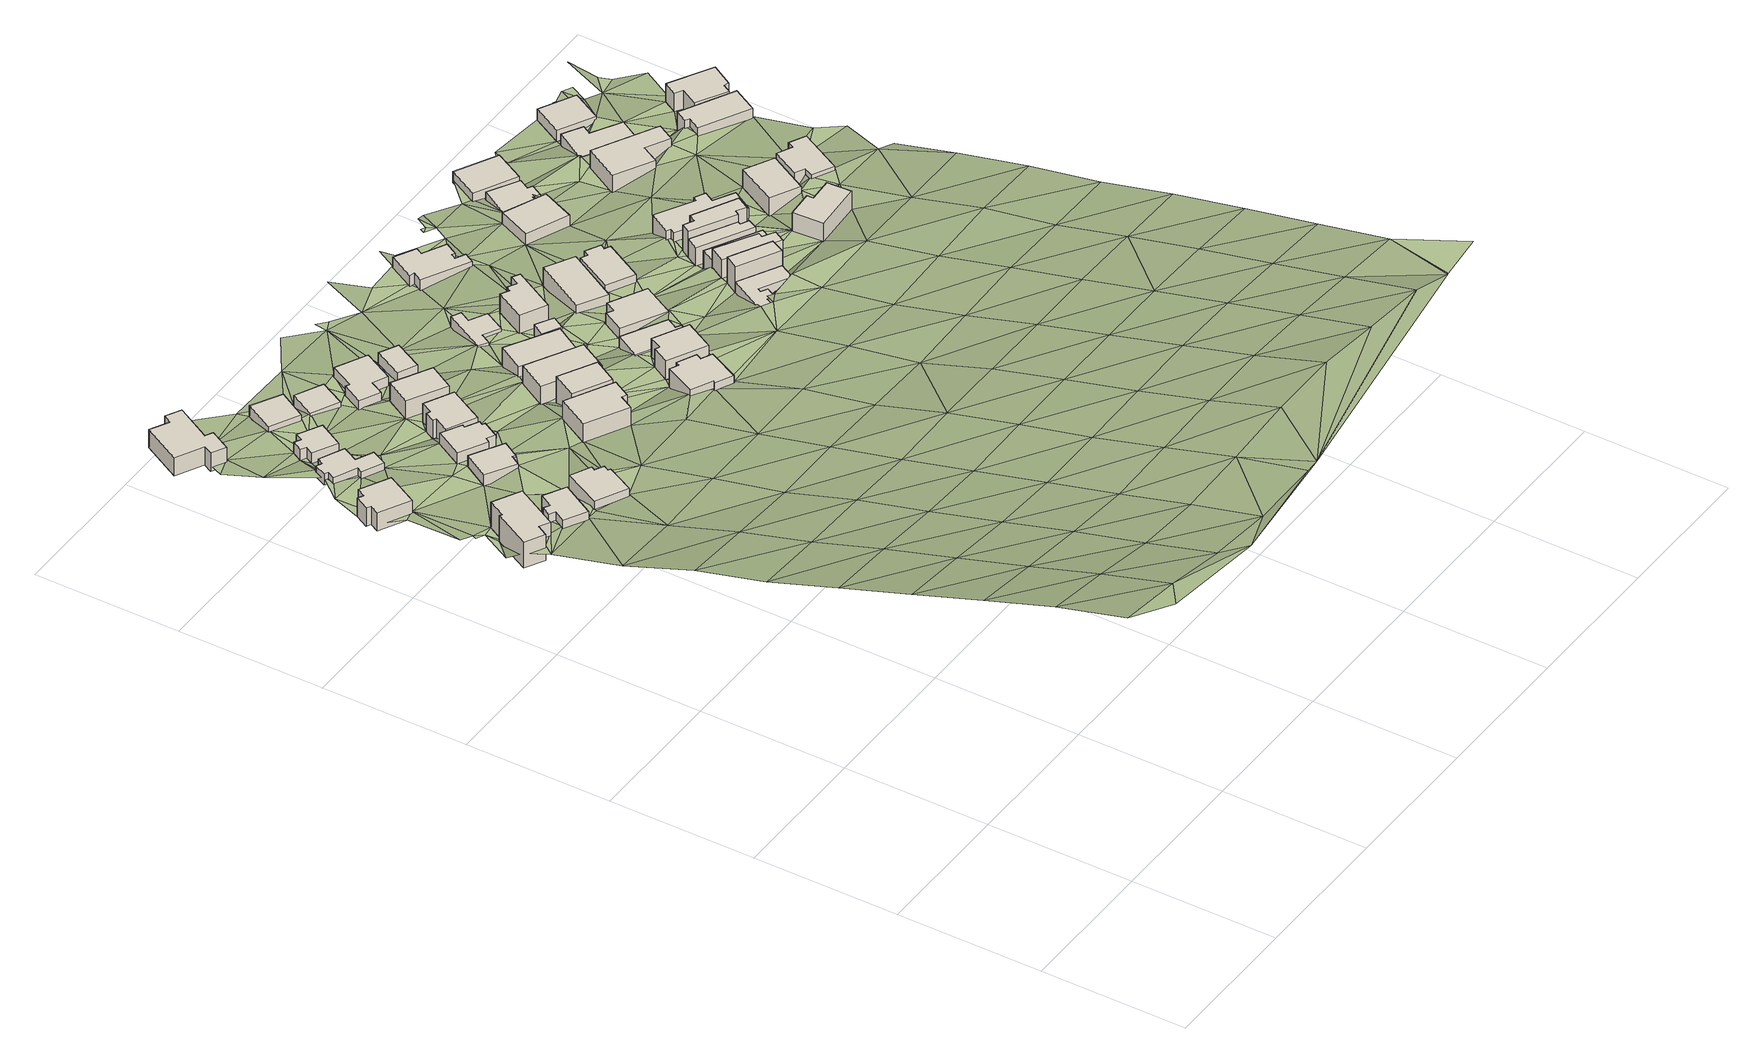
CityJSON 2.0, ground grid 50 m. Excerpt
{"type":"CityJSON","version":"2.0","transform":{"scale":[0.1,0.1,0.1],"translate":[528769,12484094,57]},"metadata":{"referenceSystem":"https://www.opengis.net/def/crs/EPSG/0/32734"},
"CityObjects":{
"building1":{"type":"Building","attributes":{"address":"8A Cloete Road Universtity Estate Cape Town","building":"house","building:levels":3,"building_height":9.7,"plus_code":"4FRW3F62+4Q5","ground_height":96.62,"roof_height":106.32},"geometry":[{"type":"Solid","lod":"1","boundaries":[[[[0,1,2,3]],[[1,4,5,2]],[[4,6,7,5]],[[6,8,9,7]],[[8,10,11,9]],[[10,12,13,11]],[[12,14,15,13]],[[14,0,3,15]],[[3,2,5,7,9,11,13,15]],[[14,12,10,8,6,4,1,0]]]]}]},
"building2":{"type":"Building","attributes":{"address":"19 Haig Road University Estate Cape Town","building":"house","building:levels":2,"building_height":6.9,"plus_code":"4FRW3F62+7Q8","ground_height":91.01,"roof_height":97.91},"geometry":[{"type":"Solid","lod":"1","boundaries":[[[[16,17,18,19]],[[17,20,21,18]],[[20,22,23,21]],[[22,24,25,23]],[[24,26,27,25]],[[26,28,29,27]],[[28,30,31,29]],[[30,16,19,31]],[[19,18,21,23,25,27,29,31]],[[30,28,26,24,22,20,17,16]]]]}]},
"building3":{"type":"Building","attributes":{"address":"8 Cloete Road Universtity Estate Cape Town","building":"house","building:levels":2,"building_height":6.9,"plus_code":"4FRW3F62+3VC","ground_height":96.92,"roof_height":103.82},"geometry":[{"type":"Solid","lod":"1","boundaries":[[[[32,33,34,35]],[[33,36,37,34]],[[36,38,39,37]],[[38,40,41,39]],[[40,42,43,41]],[[42,44,45,43]],[[44,46,47,45]],[[46,32,35,47]],[[35,34,37,39,41,43,45,47]],[[46,44,42,40,38,36,33,32]]]]}]},
"building4":{"type":"Building","attributes":{"address":"Cloete Road Universtity Estate Cape Town","building":"house","building:levels":2,"building_height":6.9,"plus_code":"4FRW3F62+3W7","ground_height":96.92,"roof_height":103.82},"geometry":[{"type":"Solid","lod":"1","boundaries":[[[[48,49,50,51]],[[49,52,53,50]],[[52,54,55,53]],[[54,56,57,55]],[[56,58,59,57]],[[58,60,61,59]],[[60,62,63,61]],[[62,48,51,63]],[[51,50,53,55,57,59,61,63]],[[62,60,58,56,54,52,49,48]]]]}]},
"building5":{"type":"Building","attributes":{"address":"17 Haig Road University Estate Cape Town","building":"house","building:levels":1,"building_height":4.1,"plus_code":"4FRW3F62+8RW","ground_height":88.44,"roof_height":92.54},"geometry":[{"type":"Solid","lod":"1","boundaries":[[[[64,65,66,67]],[[65,68,69,66]],[[68,70,71,69]],[[70,72,73,71]],[[72,74,75,73]],[[74,76,77,75]],[[76,78,79,77]],[[78,80,81,79]],[[80,82,83,81]],[[82,84,85,83]],[[84,86,87,85]],[[86,64,67,87]],[[67,66,69,71,73,75,77,79,81,83,85,87]],[[86,84,82,80,78,76,74,72,70,68,65,64]]]]}]},
"building6":{"type":"Building","attributes":{"address":"32 Rhodes Avenue University Estate Cape Town","building":"house","building:levels":2,"building_height":6.9,"plus_code":"4FRW3F62+GQG","ground_height":83.82,"roof_height":90.72},"geometry":[{"type":"Solid","lod":"1","boundaries":[[[[88,89,90,91]],[[89,92,93,90]],[[92,94,95,93]],[[94,96,97,95]],[[96,98,99,97]],[[98,100,101,99]],[[100,102,103,101]],[[102,104,105,103]],[[104,106,107,105]],[[106,88,91,107]],[[91,90,93,95,97,99,101,103,105,107]],[[106,104,102,100,98,96,94,92,89,88]]]]}]},
"building7":{"type":"Building","attributes":{"address":"18 Cloete Road University Estate Cape Town","building":"house","building:levels":1,"building_height":4.1,"plus_code":"4FRW3F62+6W3","ground_height":93.37,"roof_height":97.47},"geometry":[{"type":"Solid","lod":"1","boundaries":[[[[108,109,110,111]],[[109,112,113,110]],[[112,114,115,113]],[[114,116,117,115]],[[116,118,119,117]],[[118,108,111,119]],[[111,110,113,115,117,119]],[[118,116,114,112,109,108]]]]}]},
"building8":{"type":"Building","attributes":{"address":"15 Haig Road University Estate Cape Town","building":"house","building:levels":1,"building_height":4.1,"plus_code":"4FRW3F62+9VR","ground_height":87.61,"roof_height":91.71},"geometry":[{"type":"Solid","lod":"1","boundaries":[[[[120,121,122,123]],[[121,124,125,122]],[[124,126,127,125]],[[126,128,129,127]],[[128,130,131,129]],[[130,132,133,131]],[[132,134,135,133]],[[134,120,123,135]],[[123,122,125,127,129,131,133,135]],[[134,132,130,128,126,124,121,120]]]]}]},
"building9":{"type":"Building","attributes":{"address":"16 Fryde Road University Estate Cape Town","building":"house","building:levels":1,"building_height":4.1,"plus_code":"4FRW3F62+6WX","ground_height":93.37,"roof_height":97.47},"geometry":[{"type":"Solid","lod":"1","boundaries":[[[[136,137,138,139]],[[137,140,141,138]],[[140,142,143,141]],[[142,144,145,143]],[[144,146,147,145]],[[146,148,149,147]],[[148,150,151,149]],[[150,152,153,151]],[[152,154,155,153]],[[154,136,139,155]],[[139,138,141,143,145,147,149,151,153,155]],[[154,152,150,148,146,144,142,140,137,136]]]]}]},
"building10":{"type":"Building","attributes":{"address":"34 Haig Road University Estate Cape Town","building":"house","building:levels":1,"building_height":4.1,"plus_code":"4FRW3F62+FV9","ground_height":84.83,"roof_height":88.93},"geometry":[{"type":"Solid","lod":"1","boundaries":[[[[156,157,158,159]],[[157,160,161,158]],[[160,162,163,161]],[[162,156,159,163]],[[159,158,161,163]],[[162,160,157,156]]]]}]},
"building11":{"type":"Building","attributes":{"address":"14 Fryde Road University Estate Cape Town","building":"house","building:levels":2,"building_height":6.9,"plus_code":"4FRW3F62+7XM","ground_height":90.07,"roof_height":96.97},"geometry":[{"type":"Solid","lod":"1","boundaries":[[[[164,165,166,167]],[[165,168,169,166]],[[168,170,171,169]],[[170,172,173,171]],[[172,174,175,173]],[[174,176,177,175]],[[176,178,179,177]],[[178,164,167,179]],[[167,166,169,171,173,175,177,179]],[[178,176,174,172,170,168,165,164]]]]}]},
"building12":{"type":"Building","attributes":{"address":"University Estate Cape Town","building":"house","building:levels":1,"building_height":4.1,"plus_code":"4FRW3F62+CXJ","ground_height":83.81,"roof_height":87.91},"geometry":[{"type":"Solid","lod":"1","boundaries":[[[[180,181,182,183]],[[181,184,185,182]],[[184,186,187,185]],[[186,180,183,187]],[[183,182,185,187]],[[186,184,181,180]]]]}]},
"building13":{"type":"Building","attributes":{"address":"23 Fryde Road University Estate Cape Town","building":"house","building:levels":2,"building_height":6.9,"plus_code":"4FRW3F63+43J","ground_height":97.37,"roof_height":104.27},"geometry":[{"type":"Solid","lod":"1","boundaries":[[[[188,189,190,191]],[[189,192,193,190]],[[192,194,195,193]],[[194,196,197,195]],[[196,198,199,197]],[[198,188,191,199]],[[191,190,193,195,197,199]],[[198,196,194,192,189,188]]]]}]},
"building14":{"type":"Building","attributes":{"address":"12 Fryde Road University Estate Cape Town","building":"house","building:levels":2,"building_height":6.9,"plus_code":"4FRW3F63+82J","ground_height":90.07,"roof_height":96.97},"geometry":[{"type":"Solid","lod":"1","boundaries":[[[[200,201,202,203]],[[201,204,205,202]],[[204,206,207,205]],[[206,200,203,207]],[[203,202,205,207]],[[206,204,201,200]]]]}]},
"building15":{"type":"Building","attributes":{"address":"University Estate Cape Town","building":"house","building:levels":1,"building_height":4.1,"plus_code":"4FRW3F63+C22","ground_height":85.43,"roof_height":89.53},"geometry":[{"type":"Solid","lod":"1","boundaries":[[[[208,209,210,211]],[[209,212,213,210]],[[212,214,215,213]],[[214,216,217,215]],[[216,218,219,217]],[[218,220,221,219]],[[220,222,223,221]],[[222,208,211,223]],[[211,210,213,215,217,219,221,223]],[[222,220,218,216,214,212,209,208]]]]}]},
"building16":{"type":"Building","attributes":{"address":"21 Fryde Road University Estate Cape Town","building":"house","building:levels":3,"building_height":9.7,"plus_code":"4FRW3F63+53H","ground_height":92.98,"roof_height":102.68},"geometry":[{"type":"Solid","lod":"1","boundaries":[[[[224,225,226,227]],[[225,228,229,226]],[[228,230,231,229]],[[230,224,227,231]],[[227,226,229,231]],[[230,228,225,224]]]]}]},
"building17":{"type":"Building","attributes":{"address":"19 Fryde Road University Estate Cape Town","building":"house","building:levels":2,"building_height":6.9,"plus_code":"4FRW3F63+647","ground_height":92.33,"roof_height":99.23},"geometry":[{"type":"Solid","lod":"1","boundaries":[[[[232,233,234,235]],[[233,236,237,234]],[[236,238,239,237]],[[238,232,235,239]],[[235,234,237,239]],[[238,236,233,232]]]]}]},
"building18":{"type":"Building","attributes":{"address":"40 Fryde Road University Estate Cape Town","building":"house","building:levels":1,"building_height":4.1,"plus_code":"4FRW3F63+93V","ground_height":85.43,"roof_height":89.53},"geometry":[{"type":"Solid","lod":"1","boundaries":[[[[240,241,242,243]],[[241,244,245,242]],[[244,246,247,245]],[[246,240,243,247]],[[243,242,245,247]],[[246,244,241,240]]]]}]},
"building19":{"type":"Building","attributes":{"address":"20 Baris Road University Estate Cape Town","building":"house","building:levels":2,"building_height":6.9,"plus_code":"4FRW3F63+35G","ground_height":96.69,"roof_height":103.59},"geometry":[{"type":"Solid","lod":"1","boundaries":[[[[248,249,250,251]],[[249,252,253,250]],[[252,254,255,253]],[[254,256,257,255]],[[256,258,259,257]],[[258,260,261,259]],[[260,262,263,261]],[[262,264,265,263]],[[264,266,267,265]],[[266,248,251,267]],[[251,250,253,255,257,259,261,263,265,267]],[[266,264,262,260,258,256,254,252,249,248]]]]}]},
"building20":{"type":"Building","attributes":{"address":"15 Fryde Road University Estate Cape Town","building":"house","building:levels":2,"building_height":6.9,"plus_code":"4FRW3F63+749","ground_height":89.05,"roof_height":95.95},"geometry":[{"type":"Solid","lod":"1","boundaries":[[[[268,269,270,271]],[[269,272,273,270]],[[272,274,275,273]],[[274,268,271,275]],[[271,270,273,275]],[[274,272,269,268]]]]}]},
"building21":{"type":"Building","attributes":{"address":"18 Baris Road University Estate Cape Town","building":"house","building:levels":2,"building_height":6.9,"plus_code":"4FRW3F63+46C","ground_height":96.69,"roof_height":103.59},"geometry":[{"type":"Solid","lod":"1","boundaries":[[[[276,277,278,279]],[[277,280,281,278]],[[280,282,283,281]],[[282,284,285,283]],[[284,286,287,285]],[[286,276,279,287]],[[279,278,281,283,285,287]],[[286,284,282,280,277,276]]]]}]},
"building22":{"type":"Building","attributes":{"address":"16 Baris Road University Estate Cape Town","building":"house","building:levels":1,"building_height":4.1,"plus_code":"4FRW3F63+565","ground_height":92.33,"roof_height":96.43},"geometry":[{"type":"Solid","lod":"1","boundaries":[[[[288,289,290,291]],[[289,292,293,290]],[[292,294,295,293]],[[294,296,297,295]],[[296,298,299,297]],[[298,288,291,299]],[[291,290,293,295,297,299]],[[298,296,294,292,289,288]]]]}]},
"building23":{"type":"Building","attributes":{"address":"11 Fryde Road University Estate Cape Town","building":"house","building:levels":1,"building_height":4.1,"plus_code":"4FRW3F63+958","ground_height":84.53,"roof_height":88.63},"geometry":[{"type":"Solid","lod":"1","boundaries":[[[[300,301,302,303]],[[301,304,305,302]],[[304,306,307,305]],[[306,308,309,307]],[[308,310,311,309]],[[310,312,313,311]],[[312,314,315,313]],[[314,300,303,315]],[[303,302,305,307,309,311,313,315]],[[314,312,310,308,306,304,301,300]]]]}]},
"building24":{"type":"Building","attributes":{"address":"University Estate Cape Town","building":"house","building:levels":1,"building_height":4.1,"plus_code":"4FRW3F63+76J","ground_height":88.17,"roof_height":92.27},"geometry":[{"type":"Solid","lod":"1","boundaries":[[[[316,317,318,319]],[[317,320,321,318]],[[320,322,323,321]],[[322,316,319,323]],[[319,318,321,323]],[[322,320,317,316]]]]}]},
"building25":{"type":"Building","attributes":{"address":"44 Rhodes Avenue University Estate Cape Town","building":"house","building:levels":2,"building_height":6.9,"plus_code":"4FRW3F63+86G","ground_height":87.6,"roof_height":94.5},"geometry":[{"type":"Solid","lod":"1","boundaries":[[[[324,325,326,327]],[[325,328,329,326]],[[328,330,331,329]],[[330,332,333,331]],[[332,334,335,333]],[[334,336,337,335]],[[336,338,339,337]],[[338,324,327,339]],[[327,326,329,331,333,335,337,339]],[[338,336,334,332,330,328,325,324]]]]}]},
"building26":{"type":"Building","attributes":{"address":"14 Baris Road University Estate Cape Town","building":"house","building:levels":1,"building_height":4.1,"plus_code":"4FRW3F63+674","ground_height":91.77,"roof_height":95.87},"geometry":[{"type":"Solid","lod":"1","boundaries":[[[[340,341,342,343]],[[341,344,345,342]],[[344,346,347,345]],[[346,348,349,347]],[[348,350,351,349]],[[350,340,343,351]],[[343,342,345,347,349,351]],[[350,348,346,344,341,340]]]]}]},
"building27":{"type":"Building","attributes":{"address":"46 Rhodes Avenue University Estate Cape Town","building":"house","building:levels":2,"building_height":6.9,"plus_code":"4FRW3F63+77Q","ground_height":87.6,"roof_height":94.5},"geometry":[{"type":"Solid","lod":"1","boundaries":[[[[352,353,354,355]],[[353,356,357,354]],[[356,358,359,357]],[[358,352,355,359]],[[355,354,357,359]],[[358,356,353,352]]]]}]},
"building28":{"type":"Building","attributes":{"address":"19 Baris Road University Estate Cape Town","building":"house","building:levels":1,"building_height":4.1,"plus_code":"4FRW3F63+3CR","ground_height":96.11,"roof_height":100.21},"geometry":[{"type":"Solid","lod":"1","boundaries":[[[[360,361,362,363]],[[361,364,365,362]],[[364,366,367,365]],[[366,368,369,367]],[[368,370,371,369]],[[370,372,373,371]],[[372,374,375,373]],[[374,376,377,375]],[[376,378,379,377]],[[378,360,363,379]],[[363,362,365,367,369,371,373,375,377,379]],[[378,376,374,372,370,368,366,364,361,360]]]]}]},
"building29":{"type":"Building","attributes":{"address":"9 Fryde Road University Estate Cape Town","building":"house","building:levels":1,"building_height":4.1,"plus_code":"4FRW3F63+F74","ground_height":80.74,"roof_height":84.84},"geometry":[{"type":"Solid","lod":"1","boundaries":[[[[380,381,382,383]],[[381,384,385,382]],[[384,386,387,385]],[[386,388,389,387]],[[388,390,391,389]],[[390,392,393,391]],[[392,394,395,393]],[[394,396,397,395]],[[396,398,399,397]],[[398,400,401,399]],[[400,402,403,401]],[[402,380,383,403]],[[383,382,385,387,389,391,393,395,397,399,401,403]],[[402,400,398,396,394,392,390,388,386,384,381,380]]]]}]},
"building30":{"type":"Building","attributes":{"address":"12 Baris Road University Estate Cape Town","building":"house","building:levels":2,"building_height":6.9,"plus_code":"4FRW3F63+78H","ground_height":86.99,"roof_height":93.89},"geometry":[{"type":"Solid","lod":"1","boundaries":[[[[404,405,406,407]],[[405,408,409,406]],[[408,410,411,409]],[[410,412,413,411]],[[412,414,415,413]],[[414,416,417,415]],[[416,418,419,417]],[[418,404,407,419]],[[407,406,409,411,413,415,417,419]],[[418,416,414,412,410,408,405,404]]]]}]},
"building31":{"type":"Building","attributes":{"address":"17 Baris Road University Estate Cape Town","building":"house","building:levels":3,"building_height":9.7,"plus_code":"4FRW3F63+4CC","ground_height":96.11,"roof_height":105.81},"geometry":[{"type":"Solid","lod":"1","boundaries":[[[[361,360,420,421]],[[360,422,423,420]],[[422,424,425,423]],[[424,361,421,425]],[[421,420,423,425]],[[424,422,360,361]]]]}]},
"building32":{"type":"Building","attributes":{"address":"15 Baris Road University Estate Cape Town","building":"house","building:levels":2,"building_height":6.9,"plus_code":"4FRW3F63+4CV","ground_height":95.92,"roof_height":102.82},"geometry":[{"type":"Solid","lod":"1","boundaries":[[[[426,427,428,429]],[[427,430,431,428]],[[430,432,433,431]],[[432,434,435,433]],[[434,436,437,435]],[[436,426,429,437]],[[429,428,431,433,435,437]],[[436,434,432,430,427,426]]]]}]},
"building33":{"type":"Building","attributes":{"address":"13A Baris Road University Estate Cape Town","building":"house","building:levels":2,"building_height":6.9,"plus_code":"4FRW3F63+5C9","ground_height":91.45,"roof_height":98.35},"geometry":[{"type":"Solid","lod":"1","boundaries":[[[[438,439,440,441]],[[439,442,443,440]],[[442,444,445,443]],[[444,446,447,445]],[[446,448,449,447]],[[448,438,441,449]],[[441,440,443,445,447,449]],[[448,446,444,442,439,438]]]]}]},
"building34":{"type":"Building","attributes":{"address":"13 Baris Road University Estate Cape Town","building":"house","building:levels":2,"building_height":6.9,"plus_code":"4FRW3F63+5FR","ground_height":90.93,"roof_height":97.83},"geometry":[{"type":"Solid","lod":"1","boundaries":[[[[450,451,452,453]],[[451,454,455,452]],[[454,456,457,455]],[[456,458,459,457]],[[458,460,461,459]],[[460,450,453,461]],[[453,452,455,457,459,461]],[[460,458,456,454,451,450]]]]}]},
"building35":{"type":"Building","attributes":{"address":"11 Baris Road University Estate Cape Town","building":"house","building:levels":3,"building_height":9.7,"plus_code":"4FRW3F63+6F3","ground_height":90.93,"roof_height":100.63},"geometry":[{"type":"Solid","lod":"1","boundaries":[[[[451,450,462,463]],[[450,464,465,462]],[[464,466,467,465]],[[466,468,469,467]],[[468,470,471,469]],[[470,472,473,471]],[[472,474,475,473]],[[474,451,463,475]],[[463,462,465,467,469,471,473,475]],[[474,472,470,468,466,464,450,451]]]]}]},
"building36":{"type":"Building","attributes":{"address":"10 Baris Road University Estate Cape Town","building":"house","building:levels":1,"building_height":4.1,"plus_code":"4FRW3F63+CC3","ground_height":82.89,"roof_height":86.99},"geometry":[{"type":"Solid","lod":"1","boundaries":[[[[476,477,478,479]],[[477,480,481,478]],[[480,482,483,481]],[[482,476,479,483]],[[479,478,481,483]],[[482,480,477,476]]]]}]},
"building37":{"type":"Building","attributes":{"address":"9 Baris Road University Estate Cape Town","building":"house","building:levels":2,"building_height":6.9,"plus_code":"4FRW3F63+6FQ","ground_height":86.99,"roof_height":93.89},"geometry":[{"type":"Solid","lod":"1","boundaries":[[[[484,485,486,487]],[[485,488,489,486]],[[488,490,491,489]],[[490,492,493,491]],[[492,494,495,493]],[[494,496,497,495]],[[496,498,499,497]],[[498,500,501,499]],[[500,502,503,501]],[[502,484,487,503]],[[487,486,489,491,493,495,497,499,501,503]],[[502,500,498,496,494,492,490,488,485,484]]]]}]},
"building38":{"type":"Building","attributes":{"address":"16 Lorraine Avenue University Estate Cape Town","building":"house","building:levels":2,"building_height":6.9,"plus_code":"4FRW3F63+4H6","ground_height":95.59,"roof_height":102.49},"geometry":[{"type":"Solid","lod":"1","boundaries":[[[[504,505,506,507]],[[505,508,509,506]],[[508,510,511,509]],[[510,512,513,511]],[[512,514,515,513]],[[514,504,507,515]],[[507,506,509,511,513,515]],[[514,512,510,508,505,504]]]]}]},
"building39":{"type":"Building","attributes":{"address":"8 Baris Road University Estate Cape Town","building":"house","building:levels":1,"building_height":4.1,"plus_code":"4FRW3F63+CFR","ground_height":77.83,"roof_height":81.93},"geometry":[{"type":"Solid","lod":"1","boundaries":[[[[516,517,518,519]],[[517,520,521,518]],[[520,522,523,521]],[[522,524,525,523]],[[524,526,527,525]],[[526,528,529,527]],[[528,530,531,529]],[[530,516,519,531]],[[519,518,521,523,525,527,529,531]],[[530,528,526,524,522,520,517,516]]]]}]},
"building40":{"type":"Building","attributes":{"address":"6 Baris Road University Estate Cape Town","building":"house","building:levels":1,"building_height":4.1,"plus_code":"4FRW3F63+FFW","ground_height":77.83,"roof_height":81.93},"geometry":[{"type":"Solid","lod":"1","boundaries":[[[[532,533,534,535]],[[533,536,537,534]],[[536,538,539,537]],[[538,532,535,539]],[[535,534,537,539]],[[538,536,533,532]]]]}]},
"building41":{"type":"Building","attributes":{"address":"52 Lorraine Avenue University Estate Cape Town","building":"house","building:levels":2,"building_height":6.9,"plus_code":"4FRW3F63+5HX","ground_height":90.2,"roof_height":97.1},"geometry":[{"type":"Solid","lod":"1","boundaries":[[[[540,541,542,543]],[[541,544,545,542]],[[544,546,547,545]],[[546,540,543,547]],[[543,542,545,547]],[[546,544,541,540]]]]}]},
"building42":{"type":"Building","attributes":{"address":"54 Lorraine Avenue University Estate Cape Town","building":"house","building:levels":2,"building_height":6.9,"plus_code":"4FRW3F63+5MR","ground_height":89.45,"roof_height":96.35},"geometry":[{"type":"Solid","lod":"1","boundaries":[[[[548,549,550,551]],[[549,552,553,550]],[[552,554,555,553]],[[554,556,557,555]],[[556,558,559,557]],[[558,560,561,559]],[[560,562,563,561]],[[562,548,551,563]],[[551,550,553,555,557,559,561,563]],[[562,560,558,556,554,552,549,548]]]]}]},
"building43":{"type":"Building","attributes":{"address":"7 Baris Road University Estate Cape Town","building":"house","building:levels":2,"building_height":6.9,"plus_code":"4FRW3F63+9HP","ground_height":80.76,"roof_height":87.66},"geometry":[{"type":"Solid","lod":"1","boundaries":[[[[564,565,566,567]],[[565,568,569,566]],[[568,570,571,569]],[[570,572,573,571]],[[572,574,575,573]],[[574,564,567,575]],[[567,566,569,571,573,575]],[[574,572,570,568,565,564]]]]}]},
"building44":{"type":"Building","attributes":{"address":"5 Baris Road University Estate Cape Town","building":"house","building:levels":1,"building_height":4.1,"plus_code":"4FRW3F63+CJC","ground_height":76.83,"roof_height":80.93},"geometry":[{"type":"Solid","lod":"1","boundaries":[[[[576,577,578,579]],[[577,580,581,578]],[[580,582,583,581]],[[582,584,585,583]],[[584,586,587,585]],[[586,576,579,587]],[[579,578,581,583,585,587]],[[586,584,582,580,577,576]]]]}]},
"building45":{"type":"Building","attributes":{"address":"3 Baris Road University Estate Cape Town","building":"house","building:levels":1,"building_height":4.1,"plus_code":"4FRW3F63+FJH","ground_height":76.83,"roof_height":80.93},"geometry":[{"type":"Solid","lod":"1","boundaries":[[[[588,589,590,591]],[[589,592,593,590]],[[592,594,595,593]],[[594,588,591,595]],[[591,590,593,595]],[[594,592,589,588]]]]}]},
"building46":{"type":"Building","attributes":{"address":"12 Lorraine Avenue University Estate Cape Town","building":"house","building:levels":2,"building_height":6.9,"plus_code":"4FRW3F63+8PJ","ground_height":80.76,"roof_height":87.66},"geometry":[{"type":"Solid","lod":"1","boundaries":[[[[596,597,598,599]],[[597,600,601,598]],[[600,602,603,601]],[[602,604,605,603]],[[604,606,607,605]],[[606,596,599,607]],[[599,598,601,603,605,607]],[[606,604,602,600,597,596]]]]}]},
"building47":{"type":"Building","attributes":{"address":"10 Lorraine Avenue University Estate Cape Town","building":"house","building:levels":2,"building_height":6.9,"plus_code":"4FRW3F63+9Q2","ground_height":80.21,"roof_height":87.11},"geometry":[{"type":"Solid","lod":"1","boundaries":[[[[608,609,610,611]],[[609,612,613,610]],[[612,614,615,613]],[[614,616,617,615]],[[616,618,619,617]],[[618,620,621,619]],[[620,622,623,621]],[[622,608,611,623]],[[611,610,613,615,617,619,621,623]],[[622,620,618,616,614,612,609,608]]]]}]},
"terrain1":{"type":"TINRelief","geometry":[{"type":"CompositeSurface","lod":"1","boundaries":[[[624,625,626]],[[627,624,626]],[[628,629,625]],[[628,625,624]],[[630,631,629]],[[630,629,628]],[[624,627,632]],[[631,633,634]],[[628,624,635]],[[633,631,630]],[[636,637,634]],[[638,630,628]],[[624,632,635]],[[636,634,633]],[[635,638,628]],[[637,639,640]],[[633,630,641]],[[637,636,639]],[[630,638,641]],[[640,642,643]],[[644,636,633]],[[642,640,639]],[[645,635,632]],[[645,638,635]],[[646,647,648]],[[644,633,641]],[[646,6,649]],[[647,650,648]],[[643,651,647]],[[639,636,652]],[[653,643,642]],[[650,654,648]],[[6,655,649]],[[656,641,638]],[[647,657,650]],[[652,636,644]],[[655,658,659]],[[655,6,4]],[[651,643,653]],[[656,638,645]],[[655,1,658]],[[655,4,1]],[[660,658,661]],[[651,657,647]],[[639,662,642]],[[660,661,663]],[[657,664,650]],[[661,658,1]],[[665,663,661]],[[664,38,650]],[[644,641,666]],[[662,639,652]],[[657,667,664]],[[632,668,645]],[[38,669,650]],[[16,20,17]],[[666,641,656]],[[16,670,20]],[[671,653,642]],[[653,672,651]],[[673,33,38]],[[38,33,669]],[[644,674,652]],[[675,1,669]],[[676,661,1]],[[671,642,662]],[[677,651,672]],[[678,672,653]],[[16,679,670]],[[680,651,677]],[[674,644,666]],[[669,33,675]],[[681,668,632]],[[645,682,656]],[[683,670,684]],[[679,16,685]],[[1,675,676]],[[677,672,678]],[[685,661,686]],[[670,679,684]],[[33,680,675]],[[652,687,662]],[[683,684,688]],[[680,677,48]],[[689,653,671]],[[678,653,689]],[[690,683,691]],[[686,661,676]],[[666,656,682]],[[692,693,690]],[[675,680,48]],[[645,668,682]],[[687,652,674]],[[684,679,694]],[[695,693,692]],[[696,679,685]],[[126,690,691]],[[691,697,65]],[[685,686,696]],[[692,690,124]],[[698,671,662]],[[65,126,691]],[[675,48,699]],[[699,676,675]],[[124,690,126]],[[666,700,674]],[[130,126,65]],[[676,701,686]],[[698,662,687]],[[65,702,130]],[[126,130,128]],[[703,678,689]],[[696,686,704]],[[705,706,707]],[[703,708,678]],[[709,708,705]],[[700,666,682]],[[668,681,682]],[[710,711,702]],[[704,686,701]],[[132,130,702]],[[711,696,712]],[[692,713,714]],[[715,48,706]],[[716,689,671]],[[713,692,124]],[[703,705,708]],[[717,718,714]],[[132,702,711]],[[699,48,715]],[[124,121,120]],[[711,712,132]],[[719,696,704]],[[719,712,696]],[[687,674,720]],[[715,706,705]],[[721,722,699]],[[704,701,140]],[[716,671,698]],[[120,713,124]],[[721,699,715]],[[720,674,700]],[[701,114,140]],[[723,705,703]],[[120,724,713]],[[725,717,714]],[[724,120,134]],[[689,726,703]],[[157,714,713]],[[719,176,712]],[[114,721,715]],[[712,204,132]],[[705,723,715]],[[682,681,727]],[[728,698,687]],[[140,114,144]],[[144,142,140]],[[714,157,725]],[[726,689,716]],[[713,724,729]],[[176,174,712]],[[134,132,204]],[[719,154,730]],[[176,719,730]],[[700,682,727]],[[731,724,134]],[[728,687,720]],[[114,732,144]],[[204,712,174]],[[176,730,178]],[[724,731,729]],[[154,152,150]],[[733,730,154]],[[734,114,715]],[[703,192,723]],[[732,146,144]],[[148,146,150]],[[733,154,150]],[[735,716,698]],[[715,723,734]],[[732,114,734]],[[146,733,150]],[[736,703,726]],[[146,732,733]],[[134,737,731]],[[174,172,170]],[[156,725,157]],[[134,204,738]],[[700,739,720]],[[170,204,174]],[[736,192,703]],[[181,729,731]],[[728,735,698]],[[737,134,738]],[[181,156,729]],[[739,700,727]],[[740,726,716]],[[733,732,741]],[[206,204,170]],[[742,727,681]],[[738,204,201]],[[732,734,741]],[[743,728,720]],[[725,156,744]],[[168,206,170]],[[735,740,716]],[[737,738,745]],[[746,738,201]],[[739,743,720]],[[156,181,744]],[[196,194,192]],[[747,741,734]],[[748,737,745]],[[168,733,749]],[[198,747,734]],[[750,736,726]],[[751,192,736]],[[749,733,741]],[[746,201,200]],[[748,744,181]],[[192,751,196]],[[752,735,728]],[[747,225,741]],[[749,206,168]],[[740,753,726]],[[754,745,755]],[[754,748,745]],[[756,746,757]],[[198,758,747]],[[739,727,742]],[[200,757,746]],[[743,752,728]],[[753,750,726]],[[744,748,754]],[[750,751,736]],[[196,260,198]],[[200,206,759]],[[200,760,757]],[[260,196,751]],[[206,749,761]],[[762,742,681]],[[763,741,225]],[[198,260,758]],[[760,200,244]],[[206,761,759]],[[739,764,743]],[[740,735,765]],[[240,757,760]],[[766,751,750]],[[752,767,735]],[[225,768,763]],[[759,244,200]],[[768,758,763]],[[757,240,208]],[[739,742,764]],[[758,260,286]],[[753,769,750]],[[754,770,744]],[[753,740,765]],[[284,763,758]],[[735,767,765]],[[758,286,284]],[[761,749,771]],[[759,761,269]],[[256,260,258]],[[752,743,772]],[[208,770,754]],[[260,256,286]],[[773,244,759]],[[286,256,254]],[[772,743,764]],[[769,774,775]],[[771,749,232]],[[776,240,246]],[[770,777,744]],[[240,770,208]],[[244,773,246]],[[778,769,753]],[[269,773,759]],[[763,284,779]],[[779,232,763]],[[681,780,762]],[[286,254,781]],[[254,782,775]],[[776,770,240]],[[767,752,783]],[[773,776,246]],[[284,282,280]],[[753,765,778]],[[254,775,781]],[[280,779,284]],[[784,774,769]],[[764,742,762]],[[269,785,773]],[[752,772,783]],[[232,786,771]],[[785,269,320]],[[289,232,779]],[[774,784,775]],[[787,320,269]],[[776,773,306]],[[289,786,232]],[[786,787,771]],[[767,788,765]],[[295,779,280]],[[784,769,778]],[[781,775,784]],[[789,770,776]],[[790,791,770]],[[792,772,764]],[[785,793,794]],[[785,320,795]],[[783,788,767]],[[277,295,280]],[[277,781,295]],[[796,786,289]],[[787,786,797]],[[793,785,795]],[[320,787,797]],[[770,789,790]],[[762,792,764]],[[798,776,306]],[[795,320,317]],[[781,784,295]],[[799,780,681]],[[789,776,798]],[[778,765,800]],[[796,801,786]],[[786,801,797]],[[289,291,796]],[[795,317,802]],[[783,772,803]],[[793,795,804]],[[301,805,304]],[[800,765,788]],[[802,317,316]],[[805,793,804]],[[806,316,797]],[[304,798,306]],[[797,801,806]],[[792,803,772]],[[299,297,291]],[[798,304,805]],[[295,807,297]],[[808,796,291]],[[802,316,806]],[[295,784,809]],[[810,784,778]],[[801,344,341]],[[297,808,291]],[[811,805,804]],[[806,801,341]],[[798,805,811]],[[295,809,807]],[[788,783,812]],[[808,297,807]],[[811,804,813]],[[810,778,800]],[[798,814,789]],[[792,762,780]],[[809,784,815]],[[341,816,806]],[[817,798,811]],[[803,812,783]],[[353,802,806]],[[818,819,789]],[[818,789,820]],[[821,817,811]],[[820,789,814]],[[822,816,341]],[[353,324,802]],[[784,823,815]],[[340,822,341]],[[824,800,788]],[[361,807,809]],[[424,808,807]],[[784,810,823]],[[825,816,822]],[[792,826,803]],[[798,817,827]],[[828,815,829]],[[812,824,788]],[[814,798,827]],[[814,830,820]],[[808,831,340]],[[820,832,818]],[[361,424,807]],[[780,826,792]],[[823,829,815]],[[822,340,833]],[[825,822,833]],[[324,834,817]],[[352,816,825]],[[374,372,376]],[[831,808,424]],[[810,800,835]],[[324,353,834]],[[836,372,829]],[[812,803,837]],[[836,376,372]],[[829,823,836]],[[817,834,827]],[[824,835,800]],[[825,838,352]],[[839,340,831]],[[826,837,803]],[[833,340,840]],[[841,823,810]],[[340,839,448]],[[831,424,842]],[[843,832,402]],[[843,844,832]],[[352,838,845]],[[838,846,845]],[[834,847,827]],[[340,448,840]],[[848,849,850]],[[477,353,352]],[[799,826,780]],[[848,850,847]],[[477,834,353]],[[835,841,810]],[[398,402,400]],[[842,424,422]],[[847,398,848]],[[824,812,851]],[[404,833,852]],[[837,853,812]],[[854,831,842]],[[833,840,852]],[[855,836,823]],[[352,845,477]],[[843,402,856]],[[834,477,847]],[[404,408,405]],[[402,398,856]],[[847,856,398]],[[842,422,854]],[[422,360,854]],[[835,824,851]],[[408,857,845]],[[836,858,360]],[[812,853,851]],[[841,855,823]],[[859,852,840]],[[857,408,404]],[[860,837,826]],[[857,477,845]],[[861,404,852]],[[852,859,862]],[[860,826,799]],[[863,840,448]],[[476,856,847]],[[847,477,476]],[[858,854,360]],[[432,864,865]],[[862,866,852]],[[404,861,857]],[[855,858,836]],[[852,866,861]],[[867,868,869]],[[835,870,841]],[[864,871,872]],[[871,864,432]],[[799,873,860]],[[874,869,868]],[[448,875,863]],[[876,877,862]],[[866,862,877]],[[854,858,432]],[[856,476,874]],[[878,853,837]],[[869,874,879]],[[861,866,880]],[[870,835,851]],[[857,480,477]],[[871,432,881]],[[857,861,485]],[[882,879,874]],[[878,837,860]],[[873,883,860]],[[871,881,875]],[[432,858,881]],[[866,877,468]],[[855,841,884]],[[881,863,875]],[[885,450,460]],[[886,874,476]],[[882,874,886]],[[863,881,885]],[[466,464,450]],[[450,885,466]],[[887,851,853]],[[885,881,466]],[[884,841,870]],[[476,888,886]],[[888,476,482]],[[485,889,857]],[[468,890,866]],[[855,508,858]],[[889,480,857]],[[887,853,878]],[[466,881,891]],[[892,886,888]],[[466,890,468]],[[893,485,894]],[[888,482,895]],[[888,896,892]],[[897,870,851]],[[891,881,898]],[[891,890,466]],[[855,884,899]],[[485,893,889]],[[855,899,508]],[[482,480,900]],[[897,851,887]],[[901,895,482]],[[902,886,892]],[[901,903,895]],[[510,898,904]],[[905,890,891]],[[480,889,900]],[[905,906,907]],[[906,889,893]],[[538,892,896]],[[891,898,908]],[[909,884,870]],[[901,482,910]],[[510,908,898]],[[538,896,528]],[[891,540,905]],[[540,906,905]],[[911,912,528]],[[909,870,897]],[[482,900,910]],[[901,910,912]],[[912,538,528]],[[508,913,510]],[[508,899,913]],[[913,908,510]],[[899,884,914]],[[900,889,915]],[[889,906,916]],[[917,908,913]],[[912,918,538]],[[917,919,908]],[[909,914,884]],[[910,918,912]],[[900,920,910]],[[906,540,916]],[[919,546,908]],[[921,532,538]],[[532,922,923]],[[917,924,919]],[[917,913,925]],[[538,918,921]],[[546,926,540]],[[916,915,889]],[[920,918,910]],[[922,532,921]],[[927,913,899]],[[546,919,928]],[[922,921,929]],[[914,930,899]],[[926,916,540]],[[928,926,546]],[[927,925,913]],[[928,931,926]],[[930,927,899]],[[582,921,918]],[[929,921,592]],[[915,932,570]],[[933,931,928]],[[926,931,916]],[[920,934,918]],[[915,916,932]],[[592,921,582]],[[548,925,927]],[[574,934,920]],[[916,935,932]],[[929,592,589]],[[927,930,936]],[[592,582,580]],[[931,548,937]],[[916,931,938]],[[574,932,939]],[[939,932,935]],[[592,580,940]],[[941,548,927]],[[934,574,597]],[[942,940,580]],[[916,938,935]],[[935,943,939]],[[574,939,597]],[[940,942,944]],[[597,944,934]],[[937,938,931]],[[937,548,941]],[[945,946,589]],[[944,597,609]],[[589,588,945]],[[597,947,609]],[[948,940,944]],[[949,588,940]],[[950,947,597]],[[609,608,944]],[[951,952,945]],[[951,945,588]],[[612,609,947]],[[940,948,949]],[[608,948,944]],[[588,953,951]],[[953,588,949]],[[947,950,954]],[[955,953,949]],[[608,956,957]],[[608,957,948]],[[948,957,958]],[[959,960,948]],[[958,959,948]],[[961,948,960]]]}]}
},
"vertices":[
[252,2278,239],[158,2328,239],[158,2328,336],[252,2278,336],[126,2268,239],[126,2268,336],[117,2273,239],[117,2273,336],[48,2145,239],[48,2145,336],[114,2110,239],[114,2110,336],[135,2147,239],[135,2147,336],[171,2128,239],[171,2128,336],
[89,2746,183],[73,2716,183],[73,2716,252],[89,2746,252],[52,2727,183],[52,2727,252],[26,2679,183],[26,2679,252],[42,2671,183],[42,2671,252],[25,2639,183],[25,2639,252],[130,2584,183],[130,2584,252],[188,2693,183],[188,2693,252],
[364,2193,242],[289,2234,242],[289,2234,311],[364,2193,311],[264,2189,242],[264,2189,311],[244,2200,242],[244,2200,311],[226,2169,242],[226,2169,311],[245,2158,242],[245,2158,311],[223,2119,242],[223,2119,311],[299,2077,242],[299,2077,311],
[413,2217,242],[348,2089,242],[348,2089,311],[413,2217,311],[456,2034,242],[456,2034,311],[504,2129,242],[504,2129,311],[496,2134,242],[496,2134,311],[505,2152,242],[505,2152,311],[475,2168,242],[475,2168,311],[482,2182,242],[482,2182,311],
[287,2918,157],[204,2958,157],[204,2958,198],[287,2918,198],[193,2936,157],[193,2936,198],[173,2946,157],[173,2946,198],[153,2905,157],[153,2905,198],[165,2899,157],[165,2899,198],[152,2873,157],[152,2873,198],[229,2836,157],[229,2836,198],[220,2818,157],[220,2818,198],[292,2783,157],[292,2783,198],[318,2836,157],[318,2836,198],[260,2864,157],[260,2864,198],
[205,3432,111],[153,3460,111],[153,3460,180],[205,3432,180],[137,3431,111],[137,3431,180],[75,3465,111],[75,3465,180],[2,3331,111],[2,3331,180],[93,3282,111],[93,3282,180],[77,3252,111],[77,3252,180],[125,3226,111],[125,3226,180],[164,3297,111],[164,3297,180],[138,3311,111],[138,3311,180],
[445,2414,206],[466,2448,206],[466,2448,247],[445,2414,247],[476,2442,206],[476,2442,247],[509,2498,206],[509,2498,247],[401,2561,206],[401,2561,247],[348,2472,206],[348,2472,247],
[276,3079,149],[262,3054,149],[262,3054,190],[276,3079,190],[241,3066,149],[241,3066,190],[222,3031,149],[222,3031,190],[241,3020,149],[241,3020,190],[227,2994,149],[227,2994,190],[307,2951,149],[307,2951,190],[354,3037,149],[354,3037,190],
[446,2688,206],[394,2594,206],[394,2594,247],[446,2688,247],[488,2543,206],[488,2543,247],[497,2558,206],[497,2558,247],[525,2543,206],[525,2543,247],[556,2599,206],[556,2599,247],[547,2604,206],[547,2604,247],[554,2617,206],[554,2617,247],[509,2641,206],[509,2641,247],[514,2651,206],[514,2651,247],
[445,3231,121],[346,3286,121],[346,3286,162],[445,3231,162],[291,3187,121],[291,3187,162],[390,3133,121],[390,3133,162],
[475,2685,173],[572,2634,173],[572,2634,242],[475,2685,242],[638,2757,173],[638,2757,242],[542,2807,173],[542,2807,242],[521,2768,173],[521,2768,242],[508,2774,173],[508,2774,242],[490,2740,173],[490,2740,242],[501,2734,173],[501,2734,242],
[559,3162,111],[467,3209,111],[467,3209,152],[559,3162,152],[422,3122,111],[422,3122,152],[514,3075,111],[514,3075,152],
[695,2417,246],[635,2307,246],[635,2307,315],[695,2417,315],[776,2231,246],[776,2231,315],[802,2279,246],[802,2279,315],[819,2270,246],[819,2270,315],[853,2332,246],[853,2332,315],
[702,2871,173],[574,2941,173],[574,2941,242],[702,2871,242],[526,2856,173],[526,2856,242],[654,2785,173],[654,2785,242],
[728,3114,127],[623,3168,127],[623,3168,168],[728,3114,168],[581,3086,127],[581,3086,168],[567,3093,127],[567,3093,168],[530,3022,127],[530,3022,168],[599,2987,127],[599,2987,168],[623,3034,127],[623,3034,168],[673,3009,127],[673,3009,168],
[920,2437,202],[798,2504,202],[798,2504,300],[920,2437,300],[752,2421,202],[752,2421,300],[874,2355,202],[874,2355,300],
[1005,2539,196],[826,2638,196],[826,2638,265],[1005,2539,265],[771,2540,196],[771,2540,265],[951,2441,196],[951,2441,265],
[753,3094,127],[702,2997,127],[702,2997,168],[753,3094,168],[765,2965,127],[765,2965,168],[815,3062,127],[815,3062,168],
[1070,2057,240],[1123,2165,240],[1123,2165,309],[1070,2057,309],[1086,2183,240],[1086,2183,309],[1096,2203,240],[1096,2203,309],[1033,2234,240],[1033,2234,309],[1026,2221,240],[1026,2221,309],[996,2236,240],[996,2236,309],[944,2130,240],[944,2130,309],[1018,2095,240],[1018,2095,309],[1010,2086,240],[1010,2086,309],
[1066,2659,163],[900,2756,163],[900,2756,232],[1066,2659,232],[847,2667,163],[847,2667,232],[1013,2569,163],[1013,2569,232],
[1151,2195,240],[1204,2296,240],[1204,2296,309],[1151,2195,309],[1089,2356,240],[1089,2356,309],[1067,2314,240],[1067,2314,309],[1052,2322,240],[1052,2322,309],[1021,2263,240],[1021,2263,309],
[1267,2409,196],[1121,2489,196],[1121,2489,237],[1267,2409,237],[1074,2403,196],[1074,2403,237],[1237,2313,196],[1237,2313,237],[1265,2362,196],[1265,2362,237],[1247,2372,196],[1247,2372,237],
[1090,2926,118],[1032,2957,118],[1032,2957,159],[1090,2926,159],[1052,2994,118],[1052,2994,159],[1020,3011,118],[1020,3011,159],[944,2868,118],[944,2868,159],[976,2850,118],[976,2850,159],[995,2885,118],[995,2885,159],[1052,2855,118],[1052,2855,159],
[1139,2725,154],[1081,2759,154],[1081,2759,195],[1139,2725,195],[1056,2716,154],[1056,2716,195],[1114,2682,154],[1114,2682,195],
[1236,2904,149],[1209,2919,149],[1209,2919,218],[1236,2904,218],[1193,2889,149],[1193,2889,218],[1163,2905,149],[1163,2905,218],[1154,2889,149],[1154,2889,218],[1124,2905,149],[1124,2905,218],[1069,2804,149],[1069,2804,218],[1156,2757,149],[1156,2757,218],
[1365,2542,190],[1242,2608,190],[1242,2608,231],[1365,2542,231],[1223,2572,190],[1223,2572,231],[1200,2585,190],[1200,2585,231],[1160,2511,190],[1160,2511,231],[1306,2432,190],[1306,2432,231],
[1393,2811,149],[1298,2864,149],[1298,2864,218],[1393,2811,218],[1198,2686,149],[1198,2686,218],[1293,2632,149],[1293,2632,218],
[1620,2236,234],[1481,2312,234],[1481,2312,275],[1620,2236,275],[1407,2176,234],[1407,2176,275],[1445,2156,234],[1445,2156,275],[1463,2188,234],[1463,2188,275],[1484,2176,234],[1484,2176,275],[1505,2213,234],[1505,2213,275],[1483,2225,234],[1483,2225,275],[1489,2237,234],[1489,2237,275],[1591,2182,234],[1591,2182,275],
[1205,3329,80],[1157,3239,80],[1157,3239,121],[1205,3329,121],[1175,3235,80],[1175,3235,121],[1157,3202,80],[1157,3202,121],[1312,3119,80],[1312,3119,121],[1331,3154,80],[1331,3154,121],[1298,3171,80],[1298,3171,121],[1308,3188,80],[1308,3188,121],[1318,3183,80],[1318,3183,121],[1342,3226,80],[1342,3226,121],[1265,3267,80],[1265,3267,121],[1277,3290,80],[1277,3290,121],
[1494,2753,143],[1475,2763,143],[1475,2763,212],[1494,2753,212],[1484,2780,143],[1484,2780,212],[1433,2807,143],[1433,2807,212],[1423,2788,143],[1423,2788,212],[1400,2800,143],[1400,2800,212],[1329,2668,143],[1329,2668,212],[1422,2619,143],[1422,2619,212],
[1620,2236,331],[1481,2312,331],[1643,2283,234],[1643,2283,331],[1508,2357,234],[1508,2357,331],
[1550,2435,232],[1519,2382,232],[1519,2382,301],[1550,2435,301],[1694,2281,232],[1694,2281,301],[1716,2319,232],[1716,2319,301],[1676,2342,232],[1676,2342,301],[1684,2357,232],[1684,2357,301],
[1550,2435,187],[1684,2357,187],[1684,2357,256],[1550,2435,256],[1696,2372,187],[1696,2372,256],[1732,2352,187],[1732,2352,256],[1751,2385,187],[1751,2385,256],[1576,2482,187],[1576,2482,256],
[1750,2471,182],[1603,2552,182],[1603,2552,251],[1750,2471,251],[1580,2511,182],[1580,2511,251],[1756,2414,182],[1756,2414,251],[1773,2446,182],[1773,2446,251],[1745,2461,182],[1745,2461,251],
[1750,2471,279],[1603,2552,279],[1759,2485,182],[1759,2485,279],[1792,2467,182],[1792,2467,279],[1816,2510,182],[1816,2510,279],[1670,2588,182],[1670,2588,279],[1657,2564,182],[1657,2564,279],[1621,2583,182],[1621,2583,279],
[1530,3153,102],[1482,3041,102],[1482,3041,143],[1530,3153,143],[1626,2979,102],[1626,2979,143],[1674,3091,102],[1674,3091,143],
[1811,2655,143],[1685,2727,143],[1685,2727,212],[1811,2655,212],[1642,2652,143],[1642,2652,212],[1654,2645,143],[1654,2645,212],[1645,2628,143],[1645,2628,212],[1862,2504,143],[1862,2504,212],[1904,2576,143],[1904,2576,212],[1835,2615,143],[1835,2615,212],[1855,2649,143],[1855,2649,212],[1819,2669,143],[1819,2669,212],
[1822,2328,229],[1829,2222,229],[1829,2222,298],[1822,2328,298],[2001,2233,229],[2001,2233,298],[1996,2317,229],[1996,2317,298],[1914,2312,229],[1914,2312,298],[1913,2334,229],[1913,2334,298],
[1576,3167,51],[1673,3112,51],[1673,3112,92],[1576,3167,92],[1694,3150,51],[1694,3150,92],[1716,3138,51],[1716,3138,92],[1738,3177,51],[1738,3177,92],[1722,3186,51],[1722,3186,92],[1742,3222,51],[1742,3222,92],[1640,3280,51],[1640,3280,92],
[1809,3338,51],[1670,3412,51],[1670,3412,92],[1809,3338,92],[1614,3308,51],[1614,3308,92],[1754,3234,51],[1754,3234,92],
[1974,2595,175],[1900,2457,175],[1900,2457,244],[1974,2595,244],[1996,2406,175],[1996,2406,244],[2070,2544,175],[2070,2544,244],
[2215,2526,167],[2160,2554,167],[2160,2554,236],[2215,2526,236],[2149,2532,167],[2149,2532,236],[2098,2558,167],[2098,2558,236],[2048,2464,167],[2048,2464,236],[2082,2446,167],[2082,2446,236],[2066,2416,167],[2066,2416,236],[2138,2379,167],[2138,2379,236],
[1910,3086,80],[1845,2969,80],[1845,2969,149],[1910,3086,149],[1973,2898,80],[1973,2898,149],[2005,2957,80],[2005,2957,149],[2084,2913,80],[2084,2913,149],[2117,2973,80],[2117,2973,149],
[2146,3119,41],[2048,3176,41],[2048,3176,82],[2146,3119,82],[2065,3206,41],[2065,3206,82],[1999,3245,41],[1999,3245,82],[1936,3138,41],[1936,3138,82],[2101,3042,41],[2101,3042,82],
[2180,3303,41],[2062,3366,41],[2062,3366,82],[2180,3303,82],[2007,3263,41],[2007,3263,82],[2125,3200,41],[2125,3200,82],
[2377,2870,80],[2199,2966,80],[2199,2966,149],[2377,2870,149],[2177,2925,80],[2177,2925,149],[2191,2917,80],[2191,2917,149],[2167,2873,80],[2167,2873,149],[2331,2785,80],[2331,2785,149],
[2300,3068,75],[2274,3023,75],[2274,3023,144],[2300,3068,144],[2299,3008,75],[2299,3008,144],[2266,2949,75],[2266,2949,144],[2368,2891,75],[2368,2891,144],[2383,2918,75],[2383,2918,144],[2400,2913,75],[2400,2913,144],[2443,2987,75],[2443,2987,144],
[337,70,873],[88,320,846],[88,70,912],[259,11,873],[337,320,802],[88,570,763],[337,570,723],[88,820,680],[667,5,819],[337,820,648],[88,1075,595],[586,70,819],[337,1075,572],[88,1325,511],[586,320,750],[337,1325,493],[88,1575,447],[586,570,685],[337,1575,424],[88,1825,357],[586,820,615],[835,70,787],[48,2145,294],[88,2075,294],[114,2110,294],[61,2214,239],[171,2128,294],[299,2077,288],[586,1075,546],[337,1825,340],[135,2147,294],[120,2323,239],[835,320,725],[223,2119,288],[98,2352,239],[91,2339,239],[60,2373,239],[130,2584,210],[586,1325,481],[88,2575,210],[226,2169,288],[25,2639,210],[835,570,658],[245,2158,288],[1085,70,790],[252,2278,242],[88,2825,183],[586,1575,404],[337,2075,288],[264,2189,288],[835,820,595],[337,2325,242],[348,2472,207],[348,2089,288],[456,2034,288],[220,2818,178],[364,2193,288],[1136,72,790],[1085,320,735],[153,2905,183],[152,2873,183],[188,2693,210],[337,2575,207],[835,1075,529],[165,2899,183],[586,1825,349],[88,3075,157],[173,2946,183],[125,3226,133],[58,3205,133],[229,2836,178],[77,3252,133],[292,2783,178],[193,2936,183],[835,1325,466],[445,2414,242],[1085,570,663],[401,2561,207],[287,2918,178],[586,2075,291],[394,2594,207],[505,2152,291],[482,2182,291],[475,2168,291],[504,2129,291],[496,2134,291],[260,2864,178],[318,2836,178],[337,2825,178],[291,3187,149],[164,3297,133],[586,2325,250],[835,1575,405],[205,3432,133],[138,3311,133],[446,2688,207],[1085,820,595],[476,2442,250],[466,2448,250],[635,2307,250],[337,3075,149],[337,3325,121],[835,1825,347],[1334,320,752],[1085,1075,534],[390,3133,149],[475,2685,206],[422,3122,149],[586,2575,206],[572,2634,206],[695,2417,250],[1085,1325,472],[835,2075,295],[514,3075,140],[530,3022,140],[1334,570,673],[1085,1575,394],[771,2540,202],[1583,320,753],[1334,820,601],[586,3325,111],[567,3093,140],[599,2987,140],[752,2421,246],[559,3162,140],[826,2638,202],[1010,2086,287],[944,2130,295],[1334,1075,535],[1085,1825,348],[623,3168,140],[581,3086,140],[623,3034,140],[673,3009,140],[874,2355,246],[835,2825,163],[702,2997,140],[847,2667,202],[1832,320,718],[951,2441,246],[1583,570,672],[1334,1575,384],[1018,2095,287],[1334,1325,469],[920,2437,246],[1070,2057,287],[835,3325,97],[1013,2569,196],[1583,820,603],[944,2868,163],[1085,2075,287],[1123,2165,287],[835,3075,127],[732,3421,97],[1334,1825,341],[1074,2403,240],[2081,320,688],[1151,2195,287],[1086,2183,287],[1583,1075,535],[1334,2075,291],[976,2850,154],[1085,2575,196],[1066,2659,196],[1583,1325,467],[971,3289,88],[872,3342,97],[840,3369,97],[1832,570,657],[1052,2855,154],[995,2885,154],[1069,2804,154],[1160,2511,196],[1114,2682,196],[1085,3075,118],[2271,331,614],[1583,1575,394],[1200,2585,196],[1156,2757,154],[1832,820,594],[1124,2905,154],[1090,2926,154],[1198,2686,196],[1334,2325,237],[1306,2432,237],[1407,2176,291],[1583,1825,329],[1163,2905,154],[1832,1075,531],[1154,2889,154],[1157,3202,88],[1445,2156,291],[1293,2632,190],[1209,2919,154],[1085,3325,88],[1067,3467,62],[1157,3239,88],[1193,2889,154],[1334,2575,190],[1583,2075,286],[1832,1325,468],[1329,2668,190],[2081,570,631],[1312,3119,111],[1463,2188,286],[1484,2176,286],[1175,3235,88],[1519,2382,234],[1205,3329,88],[1422,2619,190],[1334,3075,111],[1832,1575,406],[1591,2182,286],[2081,820,575],[1400,2800,149],[1550,2435,234],[1580,2511,187],[1832,1825,342],[1583,2325,234],[1259,3354,80],[1250,3402,80],[1433,2807,149],[1423,2788,149],[1331,3154,111],[1318,3183,111],[1308,3188,111],[1298,3171,111],[2081,1325,460],[1583,2575,187],[2081,1075,521],[1694,2281,234],[1832,2075,292],[1406,3271,80],[1583,2825,143],[1829,2222,232],[1603,2552,187],[2330,570,605],[1642,2652,187],[1621,2583,187],[1756,2414,232],[1684,2357,234],[1676,2342,234],[1645,2628,187],[1403,3356,80],[1395,3341,80],[1417,3348,80],[2081,1575,397],[1732,2352,232],[1696,2372,234],[2276,332,614],[1434,3320,80],[1751,2385,232],[1657,2564,187],[1670,2588,187],[2330,820,554],[1440,3388,80],[1654,2645,187],[1822,2328,232],[1475,3393,67],[2441,350,614],[2081,1825,354],[1773,2446,232],[1583,3325,67],[2330,1075,504],[1576,3167,102],[1832,2825,135],[1862,2504,182],[1900,2457,182],[1614,3308,67],[1819,2669,182],[1811,2655,182],[1673,3112,102],[1640,3280,67],[2330,1325,452],[1913,2334,232],[2081,2075,288],[1845,2969,89],[1716,3138,89],[1670,3412,67],[1694,3150,102],[1914,2312,232],[1904,2576,182],[1855,2649,182],[1835,2615,182],[1996,2406,229],[2330,1575,391],[1832,3075,89],[1722,3186,89],[1738,3177,89],[2081,2325,229],[2330,1825,343],[1973,2898,127],[2081,2825,127],[2066,2416,229],[1936,3138,89],[2048,2464,175],[1910,3086,89],[1832,3325,51],[1823,3352,51],[1709,3409,51],[2082,2446,229],[2138,2379,229],[2081,2575,175],[2298,2328,215],[2098,2558,175],[1856,3383,51],[2330,2075,286],[2160,2554,175],[2084,2913,127],[2149,2532,175],[2101,3042,80],[2167,2873,127],[2343,2302,215],[2330,2575,167],[2331,2785,120],[2177,2925,127],[2125,3200,80],[2390,2495,167],[2048,3176,80],[2191,2917,127],[2146,3119,80],[2143,3351,41],[2111,3367,41],[2266,2949,120],[2277,3273,36],[2221,3303,36],[2377,2870,120],[2164,3364,41],[2153,3370,41],[2219,3380,36],[2368,2891,120],[2253,3362,36],[2330,3075,75],[2325,3078,75],[2385,3185,75],[2345,3283,36],[2330,3325,36],[2377,3458,6]
]}
